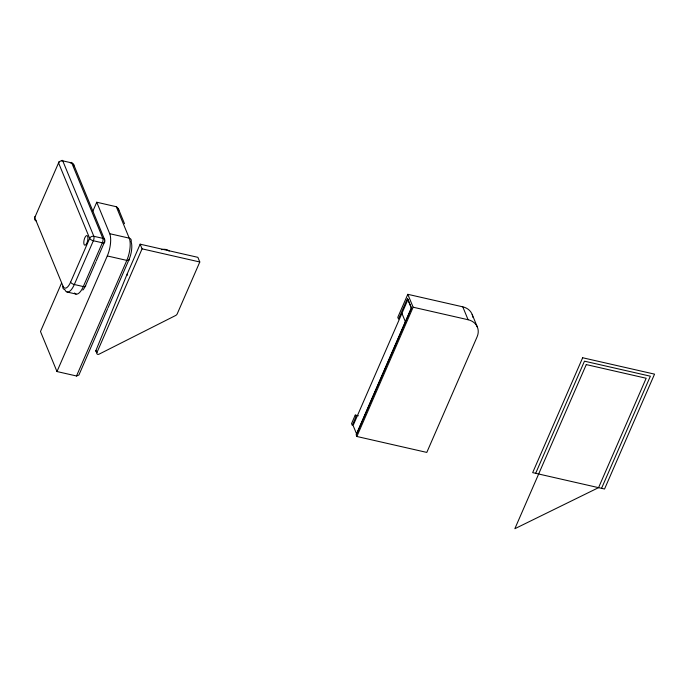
<?xml version="1.0" encoding="UTF-8"?>
<svg xmlns="http://www.w3.org/2000/svg" width="689" height="689" viewBox="0 0 689 689"><rect width="100%" height="100%" fill="white"/><g stroke="black" fill="none" stroke-linecap="round" stroke-linejoin="round"><path stroke-width="1.03" d="M140.151 244.182L142.072 248.841L96.856 352.734L95.935 350.503L127.095 274.188L140.151 244.182L197.872 257.333L199.793 261.992L177.237 313.814A3.316 2.739 -22.4 0 1 175.566 315.536L98.897 354.249A1.602 1.326 -22.4 0 1 96.865 352.734M61.528 283.145L40.479 331.504L56.98 371.543L76.66 376.022L78.934 374.98L107.613 308.741M92.877 211.11L96.744 202.23L116.596 206.786L118.284 208.552L124.52 223.692M64.301 289.449A3.299 2.73 -22.4 0 1 63.026 286.193A13.203 4.814 -77.2 0 0 70.614 282.111L89.665 238.351A3.299 2.73 -22.4 0 1 93.85 236.293L102.833 238.342A3.299 2.73 -22.4 0 1 104.633 241.761L96.305 260.907M82.826 290.078A13.203 4.814 -77.2 0 0 85.591 285.53L95.909 261.82M56.98 371.543L107.295 255.946A16.502 6.02 -77.2 0 0 109.715 233.7L96.744 202.23M76.505 375.996L126.819 260.399A16.502 6.02 -77.2 0 0 129.239 238.144L116.269 206.683M108.001 307.862L129.11 259.365A13.203 4.814 -77.2 0 0 131.237 242.106M355.257 415.062L351.545 423.589L352.268 425.328L355.972 416.811L355.257 415.062L358.383 415.777M407.81 294.315L397.794 317.328L398.509 319.067L407.518 298.38L411.393 307.785L356.144 434.733L356.859 436.481L426.801 452.415L477.107 336.818A16.502 13.642 -22.4 0 0 468.089 319.73L462.775 306.838L407.81 294.315L413.124 307.208L356.859 436.481M535.654 473.326L584.47 361.174L650.364 376.194L601.557 488.337M109.715 233.7L129.239 238.144A3.299 2.73 -22.4 0 1 131.039 241.563M413.124 307.208L468.089 319.73M142.072 248.841L199.793 261.992M107.295 255.946L126.819 260.399A3.299 1.412 23.5 0 0 129.11 259.365M67.117 292.024L76.1 294.074M127.095 274.188L127.611 275.178M472.198 314.546L477.511 327.439M401.928 313.366L405.459 321.935M73.62 164.438L104.719 239.884M63.026 286.193L34.751 217.603L58.565 162.897A3.299 1.412 23.5 0 1 59.555 161.743M118.396 208.81L118.792 210.507M104.633 241.761A3.299 1.412 23.5 0 1 102.351 242.795L93.359 240.745A3.299 1.412 23.5 0 1 89.665 238.351L58.565 162.897A3.299 2.73 -22.4 0 1 62.751 160.847L71.734 162.897A3.299 2.73 -22.4 0 1 73.637 166.066M64.826 289.613A16.502 6.02 -77.2 0 0 74.317 284.514L93.359 240.745A3.299 1.206 -77.2 0 0 93.85 236.293L62.751 160.847A3.299 1.206 -77.2 0 0 61.476 160.804M70.614 282.111A3.299 1.412 23.5 0 0 74.317 284.514L83.3 286.564A3.299 1.412 23.5 0 0 85.591 285.53M74.558 292.997A16.502 6.02 -77.2 0 0 83.3 286.564L102.351 242.795A3.299 1.206 -77.2 0 0 102.833 238.342L71.734 162.897A3.299 1.206 -77.2 0 0 70.321 163.026M35.518 216.475A3.299 1.412 23.5 0 0 34.751 217.603A3.299 2.73 -22.4 0 0 36.121 220.893M161.493 249.676A8.251 6.821 -22.4 0 1 169.184 251.037M96.753 352.2A1.611 1.335 -30 0 1 95.943 350.503M462.775 306.838A16.502 13.642 -22.4 0 1 472.861 317.267M407.879 299.689L353.113 425.509L356.652 434.087L411.411 308.259L407.879 299.689M582.661 357.755L532.666 472.637L604.546 489.018L654.55 374.136L582.661 357.755M586.27 364.593L514.847 528.713L598.56 487.657L646.179 378.244L586.27 364.593M86.65 243.536A4.952 1.809 -77.2 0 0 87.133 235.629A4.952 1.809 -77.2 0 0 83.808 242.011A4.952 1.809 -77.2 0 0 86.65 243.536"/></g></svg>
